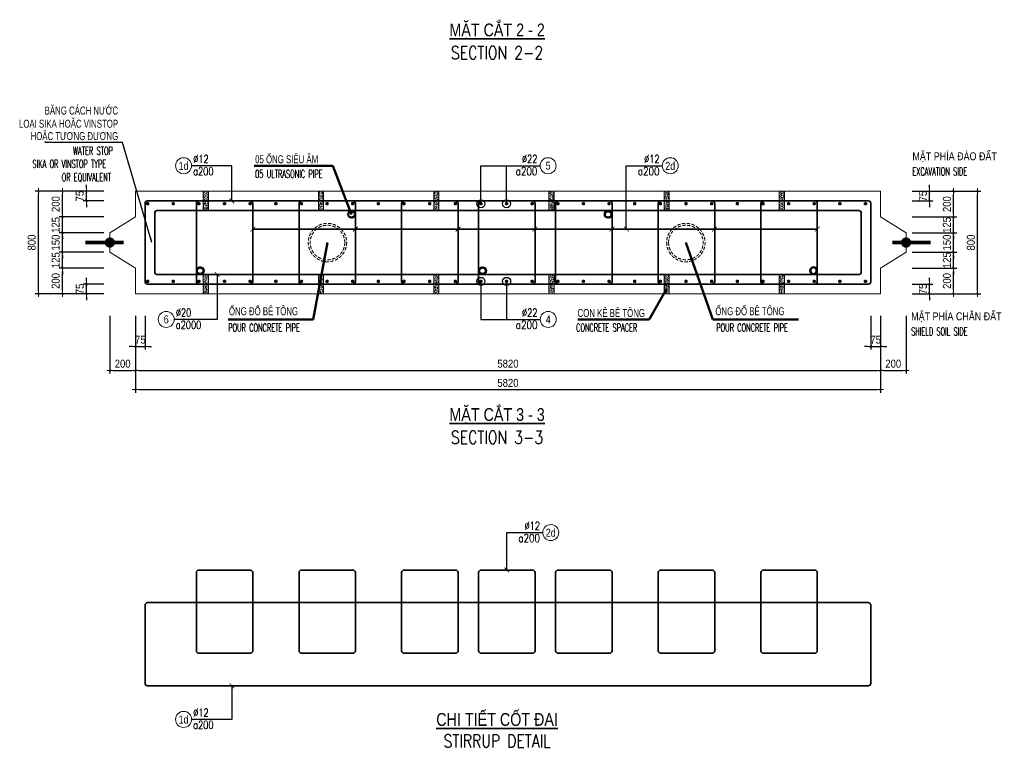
# Model space of a CAD drawing. Header units: millimetres. Extents: x -642477 to 1168880, y -27982 to 330379.
# Drawn here: x 513234 to 536243, y 67599 to 84645 of the extents above; entities that cross this region are included whole.
import ezdxf
from ezdxf.enums import TextEntityAlignment as Align

# ---------------------------------------------------------------- set-up
doc = ezdxf.new("R2010")
doc.units = ezdxf.units.MM
doc.linetypes.add('HIDDEN', pattern=[0.375, 0.25, -0.125])
doc.layers.get('0').update_dxf_attribs({"lineweight": 20})
doc.layers.get('Defpoints').update_dxf_attribs({"color": 151, "lineweight": 9})
for name, color, linetype, lineweight in [('NDC_S_BREAK-LINE', 1, 'Continuous', 15), ('NDC_S_DIAPHGRAM WALL', 3, 'Continuous', 20), ('NDC_S_DIM', 1, 'Continuous', 15), ('NDC_S_ENG TITLE', 3, 'Continuous', 20), ('NDC_S_HATCH MATERIAL', 8, 'Continuous', 13), ('NDC_S_LEADER', 1, 'Continuous', 15), ('NDC_S_LEVEL TEXT', 7, 'Continuous', 20), ('NDC_S_REBAR', 4, 'Continuous', 35), ('NDC_S_VN TEXT', 7, 'Continuous', 20), ('NDC_S_VN TITLE', 6, 'Continuous', 35)]:
    doc.layers.add(name, color=color, linetype=linetype, lineweight=lineweight)
doc.layers.add('NDC_S_REBAR DES.', color=2, linetype='Continuous')
doc.styles.add('ARIAL', font='arial.ttf', dxfattribs={"width": 0.8})
doc.styles.add('NDC_ARIAL', font='arial.ttf', dxfattribs={"width": 0.85})
doc.styles.add('NDC_DIM', font='', dxfattribs={"width": 0.75})
doc.styles.add('NDC_EN TXT', font='romans.shx', dxfattribs={"width": 0.8})
doc.styles.get('NDC_DIM').set_extended_font_data('Dotum')
doc.dimstyles.new('A1-NDC-1-25 (x3)', dxfattribs={"dimscale": 75, "dimtxt": 2.5, "dimasz": 1, "dimexe": 1, "dimexo": 0, "dimgap": 0.8, "dimtad": 1, "dimdec": 0, "dimlfac": 0.333333, "dimdsep": 46, "dimtxsty": 'NDC_ARIAL', "dimblk": 'DIMMARK', "dimcen": 49999.938995, "dimdle": 1.5, "dimclrd": 1, "dimclre": 1, "dimclrt": 3, "dimadec": 0, "dimazin": 0, "dimtfac": 1, "dimtdec": 0, "dimtix": 1, "dimtmove": 2, "dimatfit": 3, "dimfxl": 1, "dimarcsym": 0})
doc.dimstyles.new('NDC_dim_25', dxfattribs={"dimscale": 25, "dimtxt": 2.2, "dimasz": 1.5, "dimexe": 1.5, "dimexo": 2.5, "dimgap": 1, "dimtad": 1, "dimdec": 0, "dimzin": 0, "dimdsep": 46, "dimtxsty": 'NDC_DIM', "dimblk": 'DIMMARK', "dimcen": 0.09, "dimdle": 1.2, "dimclrd": 1, "dimclre": 1, "dimclrt": 3, "dimadec": 0, "dimazin": 0, "dimtfac": 1, "dimtdec": 0, "dimtix": 1, "dimtofl": 0, "dimtmove": 0, "dimatfit": 3, "dimfxl": 6, "dimfxlon": 1, "dimtolj": 1, "dimtzin": 0, "dimarcsym": 0})

# ---------------------------------------------------------------- blocks, each defined once
blk = doc.blocks.new('DIMMARK')
at = {"layer": 'NDC_S_DIM', "color": 1}
blk.add_line((-1.5, 0), (1, 0), dxfattribs=at)
at = {"layer": 'NDC_S_DIM', "color": 2, "const_width": 0.1}
blk.add_lwpolyline([(-0.42, -0.42), (0.42, 0.42)], dxfattribs=at)
blk = doc.blocks.new('*U366')
blk.add_circle((2.5, 0), 2.5)
at = {"layer": 'NDC_S_VN TEXT', "color": 3, "style": 'NDC_EN TXT'}
for tag, width, p in [('DK2', 0.75, (-0.85, 0.85)), ('KC2', 0.8, (-0.85, -2.97))]:
    blk.add_attdef(tag, text='', height=2.5, dxfattribs=dict(at, width=width)).set_placement(p, align=Align.RIGHT)
at = {"layer": 'NDC_S_VN TEXT', "color": 7, "style": 'ARIAL', "width": 0.8}
blk.add_attdef('SH3', text='', height=2.5, dxfattribs=at).set_placement((2.5, 0), align=Align.MIDDLE)
blk = doc.blocks.new('*U367')
blk.add_circle((-2.5, 0), 2.5)
at = {"layer": 'NDC_S_VN TEXT', "color": 3, "style": 'NDC_EN TXT', "width": 0.75}
for tag, p in [('DK1', (0.5, 0.85)), ('KC1', (0.5, -2.97))]:
    blk.add_attdef(tag, p, '', height=2.5, dxfattribs=at)
at = {"layer": 'NDC_S_VN TEXT', "color": 7, "style": 'ARIAL', "width": 0.8}
blk.add_attdef('SH2', text='', height=2.5, dxfattribs=at).set_placement((-2.5, 0), align=Align.MIDDLE)
blk = doc.blocks.new('Ong sieu am')
at = {"layer": 'NDC_S_HATCH MATERIAL'}
h = blk.add_hatch(dxfattribs=at)
h.set_pattern_fill('ANSI31', color=256, scale=20)
h.set_pattern_definition([(45, (0, 0), (-1.76776695, 1.76776695), [])])
h.paths.add_polyline_path([(-7119.3, 51158.9, 1), (-7179.3, 51158.9, 1)])
h.paths.add_polyline_path([(-7171.3, 51158.9, -1), (-7127.3, 51158.9, -1)], flags=16)
at = {"layer": 'NDC_S_REBAR DES.'}
for radius in [30, 22]:
    blk.add_circle((-7149.3, 51158.9), radius, dxfattribs=at)
blk = doc.blocks.new('ong do BT')
at = {"layer": 'NDC_S_HATCH MATERIAL', "linetype": 'HIDDEN', "ltscale": 100}
for radius in [150, 135]:
    blk.add_circle((-6323.7, 51237.8), radius, dxfattribs=at)
blk = doc.blocks.new('con ke BT')
at = {"layer": 'NDC_S_HATCH MATERIAL'}
h = blk.add_hatch(dxfattribs=at)
h.set_pattern_fill('AR-CONC', color=256, scale=2)
h.set_pattern_definition([(50, (0, 0), (14.3452037, -1.2550427), [1.5, -16.5]), (355, (0, 0), (-2.7750267, 15.0438427), [1.2, -13.2]), (100.451444, (1.195, -0.105), (11.570177, 13.7888), [1.274804, -14.0228422]), (46.1842, (0, 4), (21.3448266, -3.3103856), [2.25, -24.75]), (96.635635, (1.779, 3.724), (18.693239, 19.482372), [1.912207, -21.034275]), (351.184164, (0, 4), (18.693239, 19.482372), [1.8, -19.8]), (21, (2, 3), (11.938141, -8.0523778), [1.5, -16.5]), (326, (2, 3), (4.8663066, 14.503001), [1.2, -13.2]), (71.451445, (2.995, 2.329), (16.8044475, 6.450623), [1.274804, -14.0228422]), (37.5, (0, 0), (0.2431971, 6.6578771), [0, -13.04, 0, -13.4, 0, -13.25]), (7.5, (0, 0), (5.2613907, 7.8882342), [0, -7.64, 0, -12.74, 0, -5.05]), (327.5, (-4.46, 0), (10.6764487, -0.45109743), [0, -5, 0, -15.6, 0, -20.7]), (317.5, (-6.46, 0), (11.6637234, 2.0020996), [0, -6.5, 0, -10.36, 0, -14.7])])
h.paths.add_polyline_path([(-7076.9, 51430.9), (-7116.9, 51430.9), (-7116.9, 51280.9), (-7076.9, 51280.9)])
at = {"layer": 'NDC_S_BREAK-LINE'}
blk.add_lwpolyline([(-7116.9, 51430.9), (-7116.9, 51280.9), (-7076.9, 51280.9), (-7076.9, 51430.9)], close=True, dxfattribs=at)
blk = doc.blocks.new('*U815')
at = {"layer": 'NDC_S_LEADER', "xscale": 3, "yscale": 3, "zscale": 3}
blk.add_blockref('con ke BT', (21291, -154068), dxfattribs=at)
blk = doc.blocks.new('*U816')
at = {"layer": 'NDC_S_DIM', "color": 0, "linetype": 'ByBlock', "lineweight": -2, "transparency": 16777216}
for p in [(0, 0), (2700, 0), (5400, 0), (8100, 0), (10800, 0), (13500, 0)]:
    blk.add_blockref('*U815', p, dxfattribs=at)
blk = doc.blocks.new('*U817')
at = {"layer": 'NDC_S_LEADER', "xscale": 3, "yscale": 3, "zscale": 3}
blk.add_blockref('con ke BT', (21291, -154068), dxfattribs=at)
blk = doc.blocks.new('*U818')
at = {"layer": 'NDC_S_DIM', "color": 0, "linetype": 'ByBlock', "lineweight": -2, "transparency": 16777216}
for p in [(0, 0), (2700, 0), (5400, 0), (8100, 0), (10800, 0), (13500, 0)]:
    blk.add_blockref('*U817', p, dxfattribs=at)
blk = doc.blocks.new('kata_block_THEP')
at = {"layer": 'NDC_S_REBAR', "color": 0}
for p, q in [((-0.5, 0), (0.5, 0)), ((-0.35, 0.35), (0.35, -0.35)), ((0.35, 0.35), (-0.35, -0.35)), ((0, 0.5), (0, -0.5))]:
    blk.add_line(p, q, dxfattribs=at)
at = {"layer": 'NDC_S_REBAR', "color": 0, "const_width": 0.0833}
blk.add_lwpolyline([(-0.5, 0, 1), (0.5, 0, 1), (-0.5, 0, 1)], format="xyb", dxfattribs=at)
blk = doc.blocks.new('*U819')
at = {"layer": 'NDC_S_REBAR', "ltscale": 80, "xscale": 72, "yscale": 72, "zscale": 72}
blk.add_blockref('kata_block_THEP', (0, 0), dxfattribs=at)
blk = doc.blocks.new('*U820')
at = {"layer": 'NDC_S_LEVEL TEXT', "color": 0, "linetype": 'ByBlock', "lineweight": -2, "transparency": 16777216}
for p in [(0, 0), (600.9, 0), (1201.8, 0), (1802.7, 0), (2403.6, 0), (3004.5, 0), (3605.4, 0), (4206.3, 0), (4807.2, 0), (5408.1, 0), (6009, 0), (6609.9, 0), (7210.8, 0), (7811.7, 0), (8412.6, 0), (9013.5, 0), (9614.4, 0), (10215.3, 0), (10816.2, 0), (11417.1, 0), (12018, 0), (12618.9, 0), (13219.8, 0), (13820.7, 0), (14421.6, 0), (15022.5, 0), (15623.4, 0), (16224.3, 0), (16825.2, 0)]:
    blk.add_blockref('*U819', p, dxfattribs=at)
blk = doc.blocks.new('*D867')
at = {"layer": 'Defpoints', "color": 0, "ltscale": 100, "transparency": 16777216}
for p in [(534151, 78824), (535122, 78824), (534151, 78224)]:
    blk.add_point(p, dxfattribs=at)
at = {"layer": 'NDC_S_DIM', "color": 1, "lineweight": -2, "ltscale": 100, "transparency": 16777216}
for p, q in [((534151, 78824), (535197, 78824)), ((535122, 78299), (535122, 78749)), ((534151, 78224), (535197, 78224))]:
    blk.add_line(p, q, dxfattribs=at)
at = {"layer": 'NDC_S_DIM', "color": 1, "lineweight": -2, "ltscale": 100, "transparency": 16777216, "xscale": 75, "yscale": 75, "zscale": 75}
for p, rotation in [((535122, 78824), 90), ((535122, 78224), 270)]:
    blk.add_blockref('DIMMARK', p, dxfattribs=dict(at, rotation=rotation))
at = {"layer": 'NDC_S_DIM', "color": 3, "ltscale": 100, "transparency": 16777216, "insert": (534967, 78524), "char_height": 187.5, "attachment_point": 5, "rotation": 90, "style": 'NDC_ARIAL'}
blk.add_mtext('200', dxfattribs=at)
blk = doc.blocks.new('*D868')
at = {"layer": 'Defpoints', "color": 0, "ltscale": 100, "transparency": 16777216}
for p in [(534151, 79199), (535122, 79199), (534151, 78824)]:
    blk.add_point(p, dxfattribs=at)
at = {"layer": 'NDC_S_DIM', "color": 1, "lineweight": -2, "ltscale": 100, "transparency": 16777216}
for p, q in [((534151, 79199), (535197, 79199)), ((535122, 79274), (535122, 79349)), ((535122, 78824), (535122, 79199)), ((534151, 78824), (535197, 78824)), ((535122, 78749), (535122, 78674))]:
    blk.add_line(p, q, dxfattribs=at)
at = {"layer": 'NDC_S_DIM', "color": 1, "lineweight": -2, "ltscale": 100, "transparency": 16777216, "xscale": 75, "yscale": 75, "zscale": 75}
for p, rotation in [((535122, 79199), 270), ((535122, 78824), 90)]:
    blk.add_blockref('DIMMARK', p, dxfattribs=dict(at, rotation=rotation))
at = {"layer": 'NDC_S_DIM', "color": 3, "ltscale": 100, "transparency": 16777216, "insert": (534967, 79011), "char_height": 187.5, "attachment_point": 5, "rotation": 90, "style": 'NDC_ARIAL'}
blk.add_mtext('125', dxfattribs=at)
blk = doc.blocks.new('*D869')
at = {"layer": 'Defpoints', "color": 0, "ltscale": 100, "transparency": 16777216}
for p in [(534151, 79649), (535122, 79649), (534151, 79199)]:
    blk.add_point(p, dxfattribs=at)
at = {"layer": 'NDC_S_DIM', "color": 1, "lineweight": -2, "ltscale": 100, "transparency": 16777216}
for p, q in [((534151, 79649), (535197, 79649)), ((535122, 79724), (535122, 79799)), ((535122, 79199), (535122, 79649)), ((534151, 79199), (535197, 79199)), ((535122, 79124), (535122, 79049))]:
    blk.add_line(p, q, dxfattribs=at)
at = {"layer": 'NDC_S_DIM', "color": 1, "lineweight": -2, "ltscale": 100, "transparency": 16777216, "xscale": 75, "yscale": 75, "zscale": 75}
for p, rotation in [((535122, 79649), 270), ((535122, 79199), 90)]:
    blk.add_blockref('DIMMARK', p, dxfattribs=dict(at, rotation=rotation))
at = {"layer": 'NDC_S_DIM', "color": 3, "ltscale": 100, "transparency": 16777216, "insert": (534967, 79424), "char_height": 187.5, "attachment_point": 5, "rotation": 90, "style": 'NDC_ARIAL'}
blk.add_mtext('150', dxfattribs=at)
blk = doc.blocks.new('*D870')
at = {"layer": 'Defpoints', "color": 0, "ltscale": 100, "transparency": 16777216}
for p in [(534151, 80024), (535122, 80024), (534151, 79649)]:
    blk.add_point(p, dxfattribs=at)
at = {"layer": 'NDC_S_DIM', "color": 1, "lineweight": -2, "ltscale": 100, "transparency": 16777216}
for p, q in [((535122, 80099), (535122, 80174)), ((534151, 80024), (535197, 80024)), ((535122, 79649), (535122, 80024)), ((534151, 79649), (535197, 79649)), ((535122, 79574), (535122, 79499))]:
    blk.add_line(p, q, dxfattribs=at)
at = {"layer": 'NDC_S_DIM', "color": 1, "lineweight": -2, "ltscale": 100, "transparency": 16777216, "xscale": 75, "yscale": 75, "zscale": 75}
for p, rotation in [((535122, 80024), 270), ((535122, 79649), 90)]:
    blk.add_blockref('DIMMARK', p, dxfattribs=dict(at, rotation=rotation))
at = {"layer": 'NDC_S_DIM', "color": 3, "ltscale": 100, "transparency": 16777216, "insert": (534967, 79836), "char_height": 187.5, "attachment_point": 5, "rotation": 90, "style": 'NDC_ARIAL'}
blk.add_mtext('125', dxfattribs=at)
blk = doc.blocks.new('*D871')
at = {"layer": 'Defpoints', "color": 0, "ltscale": 100, "transparency": 16777216}
for p in [(534151, 80624), (535122, 80624), (534151, 80024)]:
    blk.add_point(p, dxfattribs=at)
at = {"layer": 'NDC_S_DIM', "color": 1, "lineweight": -2, "ltscale": 100, "transparency": 16777216}
for p, q in [((534151, 80624), (535197, 80624)), ((535122, 80099), (535122, 80549)), ((534151, 80024), (535197, 80024))]:
    blk.add_line(p, q, dxfattribs=at)
at = {"layer": 'NDC_S_DIM', "color": 1, "lineweight": -2, "ltscale": 100, "transparency": 16777216, "xscale": 75, "yscale": 75, "zscale": 75}
for p, rotation in [((535122, 80624), 90), ((535122, 80024), 270)]:
    blk.add_blockref('DIMMARK', p, dxfattribs=dict(at, rotation=rotation))
at = {"layer": 'NDC_S_DIM', "color": 3, "ltscale": 100, "transparency": 16777216, "insert": (534967, 80324), "char_height": 187.5, "attachment_point": 5, "rotation": 90, "style": 'NDC_ARIAL'}
blk.add_mtext('200', dxfattribs=at)
blk = doc.blocks.new('*D872')
at = {"layer": 'Defpoints', "color": 0, "ltscale": 100, "transparency": 16777216}
for p in [(534151, 80624), (535685, 80624), (534151, 78224)]:
    blk.add_point(p, dxfattribs=at)
at = {"layer": 'NDC_S_DIM', "color": 1, "lineweight": -2, "ltscale": 100, "transparency": 16777216}
for p, q in [((534151, 80624), (535760, 80624)), ((535685, 78299), (535685, 80549)), ((534151, 78224), (535760, 78224))]:
    blk.add_line(p, q, dxfattribs=at)
at = {"layer": 'NDC_S_DIM', "color": 1, "lineweight": -2, "ltscale": 100, "transparency": 16777216, "xscale": 75, "yscale": 75, "zscale": 75}
for p, rotation in [((535685, 80624), 90), ((535685, 78224), 270)]:
    blk.add_blockref('DIMMARK', p, dxfattribs=dict(at, rotation=rotation))
at = {"layer": 'NDC_S_DIM', "color": 3, "ltscale": 100, "transparency": 16777216, "insert": (535529, 79424), "char_height": 187.5, "attachment_point": 5, "rotation": 90, "style": 'NDC_ARIAL'}
blk.add_mtext('800', dxfattribs=at)
blk = doc.blocks.new('*D873')
at = {"layer": 'Defpoints', "color": 0, "ltscale": 100, "transparency": 16777216}
for p in [(534151, 78449), (534560, 78449), (534151, 78224)]:
    blk.add_point(p, dxfattribs=at)
at = {"layer": 'NDC_S_DIM', "color": 1, "lineweight": -2, "ltscale": 100, "transparency": 16777216}
for p, q in [((534560, 78524), (534560, 78599)), ((534151, 78449), (534635, 78449)), ((534560, 78224), (534560, 78449)), ((534151, 78224), (534635, 78224)), ((534560, 78149), (534560, 78074))]:
    blk.add_line(p, q, dxfattribs=at)
at = {"layer": 'NDC_S_DIM', "color": 1, "lineweight": -2, "ltscale": 100, "transparency": 16777216, "xscale": 75, "yscale": 75, "zscale": 75}
for p, rotation in [((534560, 78449), 270), ((534560, 78224), 90)]:
    blk.add_blockref('DIMMARK', p, dxfattribs=dict(at, rotation=rotation))
at = {"layer": 'NDC_S_DIM', "color": 3, "ltscale": 100, "transparency": 16777216, "insert": (534405, 78336), "char_height": 187.5, "attachment_point": 5, "rotation": 90, "style": 'NDC_ARIAL'}
blk.add_mtext('75', dxfattribs=at)
blk = doc.blocks.new('*D874')
at = {"layer": 'Defpoints', "color": 0, "ltscale": 100, "transparency": 16777216}
for p in [(534151, 80624), (534560, 80624), (534151, 80399)]:
    blk.add_point(p, dxfattribs=at)
at = {"layer": 'NDC_S_DIM', "color": 1, "lineweight": -2, "ltscale": 100, "transparency": 16777216}
for p, q in [((534560, 80699), (534560, 80774)), ((534151, 80624), (534635, 80624)), ((534560, 80399), (534560, 80624)), ((534151, 80399), (534635, 80399)), ((534560, 80324), (534560, 80249))]:
    blk.add_line(p, q, dxfattribs=at)
at = {"layer": 'NDC_S_DIM', "color": 1, "lineweight": -2, "ltscale": 100, "transparency": 16777216, "xscale": 75, "yscale": 75, "zscale": 75}
for p, rotation in [((534560, 80624), 270), ((534560, 80399), 90)]:
    blk.add_blockref('DIMMARK', p, dxfattribs=dict(at, rotation=rotation))
at = {"layer": 'NDC_S_DIM', "color": 3, "ltscale": 100, "transparency": 16777216, "insert": (534405, 80511), "char_height": 187.5, "attachment_point": 5, "rotation": 90, "style": 'NDC_ARIAL'}
blk.add_mtext('75', dxfattribs=at)
blk = doc.blocks.new('*D875')
at = {"layer": 'Defpoints', "color": 0, "ltscale": 100, "transparency": 16777216}
for p in [(515949, 77704), (516174, 77704), (516174, 76992)]:
    blk.add_point(p, dxfattribs=at)
at = {"layer": 'NDC_S_DIM', "color": 1, "lineweight": -2, "ltscale": 100, "transparency": 16777216}
for p, q in [((515949, 77704), (515949, 76917)), ((516174, 77704), (516174, 76917)), ((515874, 76992), (515799, 76992)), ((515949, 76992), (516174, 76992)), ((516249, 76992), (516324, 76992))]:
    blk.add_line(p, q, dxfattribs=at)
at = {"layer": 'NDC_S_DIM', "color": 1, "lineweight": -2, "ltscale": 100, "transparency": 16777216, "xscale": 75, "yscale": 75, "zscale": 75}
blk.add_blockref('DIMMARK', (515949, 76992), dxfattribs=at)
at = {"layer": 'NDC_S_DIM', "color": 1, "lineweight": -2, "ltscale": 100, "transparency": 16777216, "xscale": 75, "yscale": 75, "zscale": 75, "rotation": 180}
blk.add_blockref('DIMMARK', (516174, 76992), dxfattribs=at)
at = {"layer": 'NDC_S_DIM', "color": 3, "ltscale": 100, "transparency": 16777216, "insert": (516062, 77147), "char_height": 187.5, "attachment_point": 5, "style": 'NDC_ARIAL'}
blk.add_mtext('75', dxfattribs=at)
blk = doc.blocks.new('*D876')
at = {"layer": 'Defpoints', "color": 0, "ltscale": 100, "transparency": 16777216}
for p in [(533184, 77704), (533409, 77704), (533409, 76992)]:
    blk.add_point(p, dxfattribs=at)
at = {"layer": 'NDC_S_DIM', "color": 1, "lineweight": -2, "ltscale": 100, "transparency": 16777216}
for p, q in [((533184, 77704), (533184, 76917)), ((533409, 77704), (533409, 76917)), ((533109, 76992), (533034, 76992)), ((533184, 76992), (533409, 76992)), ((533484, 76992), (533559, 76992))]:
    blk.add_line(p, q, dxfattribs=at)
at = {"layer": 'NDC_S_DIM', "color": 1, "lineweight": -2, "ltscale": 100, "transparency": 16777216, "xscale": 75, "yscale": 75, "zscale": 75}
blk.add_blockref('DIMMARK', (533184, 76992), dxfattribs=at)
at = {"layer": 'NDC_S_DIM', "color": 1, "lineweight": -2, "ltscale": 100, "transparency": 16777216, "xscale": 75, "yscale": 75, "zscale": 75, "rotation": 180}
blk.add_blockref('DIMMARK', (533409, 76992), dxfattribs=at)
at = {"layer": 'NDC_S_DIM', "color": 3, "ltscale": 100, "transparency": 16777216, "insert": (533297, 77147), "char_height": 187.5, "attachment_point": 5, "style": 'NDC_ARIAL'}
blk.add_mtext('75', dxfattribs=at)
blk = doc.blocks.new('*D877')
at = {"layer": 'Defpoints', "color": 0, "ltscale": 100, "transparency": 16777216}
for p in [(515349, 77704), (515949, 77704), (515949, 76429)]:
    blk.add_point(p, dxfattribs=at)
at = {"layer": 'NDC_S_DIM', "color": 1, "lineweight": -2, "ltscale": 100, "transparency": 16777216}
for p, q in [((515349, 77704), (515349, 76354)), ((515949, 77704), (515949, 76354)), ((515424, 76429), (515874, 76429))]:
    blk.add_line(p, q, dxfattribs=at)
at = {"layer": 'NDC_S_DIM', "color": 1, "lineweight": -2, "ltscale": 100, "transparency": 16777216, "xscale": 75, "yscale": 75, "zscale": 75, "rotation": 180}
blk.add_blockref('DIMMARK', (515349, 76429), dxfattribs=at)
at = {"layer": 'NDC_S_DIM', "color": 1, "lineweight": -2, "ltscale": 100, "transparency": 16777216, "xscale": 75, "yscale": 75, "zscale": 75}
blk.add_blockref('DIMMARK', (515949, 76429), dxfattribs=at)
at = {"layer": 'NDC_S_DIM', "color": 3, "ltscale": 100, "transparency": 16777216, "insert": (515649, 76585), "char_height": 187.5, "attachment_point": 5, "style": 'NDC_ARIAL'}
blk.add_mtext('200', dxfattribs=at)
blk = doc.blocks.new('*D878')
at = {"layer": 'Defpoints', "color": 0, "ltscale": 100, "transparency": 16777216}
for p in [(515949, 77704), (533409, 77704), (533409, 76429)]:
    blk.add_point(p, dxfattribs=at)
at = {"layer": 'NDC_S_DIM', "color": 1, "lineweight": -2, "ltscale": 100, "transparency": 16777216}
for p, q in [((515949, 77704), (515949, 76354)), ((533409, 77704), (533409, 76354)), ((516024, 76429), (533334, 76429))]:
    blk.add_line(p, q, dxfattribs=at)
at = {"layer": 'NDC_S_DIM', "color": 1, "lineweight": -2, "ltscale": 100, "transparency": 16777216, "xscale": 75, "yscale": 75, "zscale": 75, "rotation": 180}
blk.add_blockref('DIMMARK', (515949, 76429), dxfattribs=at)
at = {"layer": 'NDC_S_DIM', "color": 1, "lineweight": -2, "ltscale": 100, "transparency": 16777216, "xscale": 75, "yscale": 75, "zscale": 75}
blk.add_blockref('DIMMARK', (533409, 76429), dxfattribs=at)
at = {"layer": 'NDC_S_DIM', "color": 3, "ltscale": 100, "transparency": 16777216, "insert": (524679, 76585), "char_height": 187.5, "attachment_point": 5, "style": 'NDC_ARIAL'}
blk.add_mtext('5820', dxfattribs=at)
blk = doc.blocks.new('*D879')
at = {"layer": 'Defpoints', "color": 0, "ltscale": 100, "transparency": 16777216}
for p in [(533409, 77704), (534009, 77704), (534009, 76429)]:
    blk.add_point(p, dxfattribs=at)
at = {"layer": 'NDC_S_DIM', "color": 1, "lineweight": -2, "ltscale": 100, "transparency": 16777216}
for p, q in [((533409, 77704), (533409, 76354)), ((534009, 77704), (534009, 76354)), ((533484, 76429), (533934, 76429))]:
    blk.add_line(p, q, dxfattribs=at)
at = {"layer": 'NDC_S_DIM', "color": 1, "lineweight": -2, "ltscale": 100, "transparency": 16777216, "xscale": 75, "yscale": 75, "zscale": 75, "rotation": 180}
blk.add_blockref('DIMMARK', (533409, 76429), dxfattribs=at)
at = {"layer": 'NDC_S_DIM', "color": 1, "lineweight": -2, "ltscale": 100, "transparency": 16777216, "xscale": 75, "yscale": 75, "zscale": 75}
blk.add_blockref('DIMMARK', (534009, 76429), dxfattribs=at)
at = {"layer": 'NDC_S_DIM', "color": 3, "ltscale": 100, "transparency": 16777216, "insert": (533709, 76585), "char_height": 187.5, "attachment_point": 5, "style": 'NDC_ARIAL'}
blk.add_mtext('200', dxfattribs=at)
blk = doc.blocks.new('*D880')
at = {"layer": 'Defpoints', "color": 0, "ltscale": 100, "transparency": 16777216}
for p in [(515949, 77704), (533409, 77704), (533409, 75979)]:
    blk.add_point(p, dxfattribs=at)
at = {"layer": 'NDC_S_DIM', "color": 1, "lineweight": -2, "ltscale": 100, "transparency": 16777216}
for p, q in [((515949, 77704), (515949, 75904)), ((533409, 77704), (533409, 75904)), ((516024, 75979), (533334, 75979))]:
    blk.add_line(p, q, dxfattribs=at)
at = {"layer": 'NDC_S_DIM', "color": 1, "lineweight": -2, "ltscale": 100, "transparency": 16777216, "xscale": 75, "yscale": 75, "zscale": 75, "rotation": 180}
blk.add_blockref('DIMMARK', (515949, 75979), dxfattribs=at)
at = {"layer": 'NDC_S_DIM', "color": 1, "lineweight": -2, "ltscale": 100, "transparency": 16777216, "xscale": 75, "yscale": 75, "zscale": 75}
blk.add_blockref('DIMMARK', (533409, 75979), dxfattribs=at)
at = {"layer": 'NDC_S_DIM', "color": 3, "ltscale": 100, "transparency": 16777216, "insert": (524679, 76135), "char_height": 187.5, "attachment_point": 5, "style": 'NDC_ARIAL'}
blk.add_mtext('5820', dxfattribs=at)
blk = doc.blocks.new('*D881')
at = {"layer": 'Defpoints', "color": 0, "ltscale": 100, "transparency": 16777216}
for p in [(514236, 78824), (515207, 78824), (515207, 78224)]:
    blk.add_point(p, dxfattribs=at)
at = {"layer": 'NDC_S_DIM', "color": 1, "lineweight": -2, "ltscale": 100, "transparency": 16777216}
for p, q in [((515207, 78824), (514161, 78824)), ((514236, 78299), (514236, 78749)), ((515207, 78224), (514161, 78224))]:
    blk.add_line(p, q, dxfattribs=at)
at = {"layer": 'NDC_S_DIM', "color": 1, "lineweight": -2, "ltscale": 100, "transparency": 16777216, "xscale": 75, "yscale": 75, "zscale": 75}
for p, rotation in [((514236, 78824), 90), ((514236, 78224), 270)]:
    blk.add_blockref('DIMMARK', p, dxfattribs=dict(at, rotation=rotation))
at = {"layer": 'NDC_S_DIM', "color": 3, "ltscale": 100, "transparency": 16777216, "insert": (514080, 78524), "char_height": 187.5, "attachment_point": 5, "rotation": 90, "style": 'NDC_ARIAL'}
blk.add_mtext('200', dxfattribs=at)
blk = doc.blocks.new('*D882')
at = {"layer": 'Defpoints', "color": 0, "ltscale": 100, "transparency": 16777216}
for p in [(514236, 79199), (515207, 79199), (515207, 78824)]:
    blk.add_point(p, dxfattribs=at)
at = {"layer": 'NDC_S_DIM', "color": 1, "lineweight": -2, "ltscale": 100, "transparency": 16777216}
for p, q in [((515207, 79199), (514161, 79199)), ((514236, 79274), (514236, 79349)), ((514236, 78824), (514236, 79199)), ((515207, 78824), (514161, 78824)), ((514236, 78749), (514236, 78674))]:
    blk.add_line(p, q, dxfattribs=at)
at = {"layer": 'NDC_S_DIM', "color": 1, "lineweight": -2, "ltscale": 100, "transparency": 16777216, "xscale": 75, "yscale": 75, "zscale": 75}
for p, rotation in [((514236, 79199), 270), ((514236, 78824), 90)]:
    blk.add_blockref('DIMMARK', p, dxfattribs=dict(at, rotation=rotation))
at = {"layer": 'NDC_S_DIM', "color": 3, "ltscale": 100, "transparency": 16777216, "insert": (514080, 79011), "char_height": 187.5, "attachment_point": 5, "rotation": 90, "style": 'NDC_ARIAL'}
blk.add_mtext('125', dxfattribs=at)
blk = doc.blocks.new('*D883')
at = {"layer": 'Defpoints', "color": 0, "ltscale": 100, "transparency": 16777216}
for p in [(514236, 79649), (515207, 79649), (515207, 79199)]:
    blk.add_point(p, dxfattribs=at)
at = {"layer": 'NDC_S_DIM', "color": 1, "lineweight": -2, "ltscale": 100, "transparency": 16777216}
for p, q in [((515207, 79649), (514161, 79649)), ((514236, 79724), (514236, 79799)), ((514236, 79199), (514236, 79649)), ((515207, 79199), (514161, 79199)), ((514236, 79124), (514236, 79049))]:
    blk.add_line(p, q, dxfattribs=at)
at = {"layer": 'NDC_S_DIM', "color": 1, "lineweight": -2, "ltscale": 100, "transparency": 16777216, "xscale": 75, "yscale": 75, "zscale": 75}
for p, rotation in [((514236, 79649), 270), ((514236, 79199), 90)]:
    blk.add_blockref('DIMMARK', p, dxfattribs=dict(at, rotation=rotation))
at = {"layer": 'NDC_S_DIM', "color": 3, "ltscale": 100, "transparency": 16777216, "insert": (514080, 79424), "char_height": 187.5, "attachment_point": 5, "rotation": 90, "style": 'NDC_ARIAL'}
blk.add_mtext('150', dxfattribs=at)
blk = doc.blocks.new('*D884')
at = {"layer": 'Defpoints', "color": 0, "ltscale": 100, "transparency": 16777216}
for p in [(514236, 80024), (515207, 80024), (515207, 79649)]:
    blk.add_point(p, dxfattribs=at)
at = {"layer": 'NDC_S_DIM', "color": 1, "lineweight": -2, "ltscale": 100, "transparency": 16777216}
for p, q in [((514236, 80099), (514236, 80174)), ((515207, 80024), (514161, 80024)), ((514236, 79649), (514236, 80024)), ((515207, 79649), (514161, 79649)), ((514236, 79574), (514236, 79499))]:
    blk.add_line(p, q, dxfattribs=at)
at = {"layer": 'NDC_S_DIM', "color": 1, "lineweight": -2, "ltscale": 100, "transparency": 16777216, "xscale": 75, "yscale": 75, "zscale": 75}
for p, rotation in [((514236, 80024), 270), ((514236, 79649), 90)]:
    blk.add_blockref('DIMMARK', p, dxfattribs=dict(at, rotation=rotation))
at = {"layer": 'NDC_S_DIM', "color": 3, "ltscale": 100, "transparency": 16777216, "insert": (514080, 79836), "char_height": 187.5, "attachment_point": 5, "rotation": 90, "style": 'NDC_ARIAL'}
blk.add_mtext('125', dxfattribs=at)
blk = doc.blocks.new('*D885')
at = {"layer": 'Defpoints', "color": 0, "ltscale": 100, "transparency": 16777216}
for p in [(514236, 80624), (515207, 80624), (515207, 80024)]:
    blk.add_point(p, dxfattribs=at)
at = {"layer": 'NDC_S_DIM', "color": 1, "lineweight": -2, "ltscale": 100, "transparency": 16777216}
for p, q in [((515207, 80624), (514161, 80624)), ((514236, 80099), (514236, 80549)), ((515207, 80024), (514161, 80024))]:
    blk.add_line(p, q, dxfattribs=at)
at = {"layer": 'NDC_S_DIM', "color": 1, "lineweight": -2, "ltscale": 100, "transparency": 16777216, "xscale": 75, "yscale": 75, "zscale": 75}
for p, rotation in [((514236, 80624), 90), ((514236, 80024), 270)]:
    blk.add_blockref('DIMMARK', p, dxfattribs=dict(at, rotation=rotation))
at = {"layer": 'NDC_S_DIM', "color": 3, "ltscale": 100, "transparency": 16777216, "insert": (514080, 80324), "char_height": 187.5, "attachment_point": 5, "rotation": 90, "style": 'NDC_ARIAL'}
blk.add_mtext('200', dxfattribs=at)
blk = doc.blocks.new('*D886')
at = {"layer": 'Defpoints', "color": 0, "ltscale": 100, "transparency": 16777216}
for p in [(513673, 80624), (515207, 80624), (515207, 78224)]:
    blk.add_point(p, dxfattribs=at)
at = {"layer": 'NDC_S_DIM', "color": 1, "lineweight": -2, "ltscale": 100, "transparency": 16777216}
for p, q in [((515207, 80624), (513598, 80624)), ((513673, 78299), (513673, 80549)), ((515207, 78224), (513598, 78224))]:
    blk.add_line(p, q, dxfattribs=at)
at = {"layer": 'NDC_S_DIM', "color": 1, "lineweight": -2, "ltscale": 100, "transparency": 16777216, "xscale": 75, "yscale": 75, "zscale": 75}
for p, rotation in [((513673, 80624), 90), ((513673, 78224), 270)]:
    blk.add_blockref('DIMMARK', p, dxfattribs=dict(at, rotation=rotation))
at = {"layer": 'NDC_S_DIM', "color": 3, "ltscale": 100, "transparency": 16777216, "insert": (513517, 79424), "char_height": 187.5, "attachment_point": 5, "rotation": 90, "style": 'NDC_ARIAL'}
blk.add_mtext('800', dxfattribs=at)
blk = doc.blocks.new('*D887')
at = {"layer": 'Defpoints', "color": 0, "ltscale": 100, "transparency": 16777216}
for p in [(514798, 78449), (515207, 78449), (515207, 78224)]:
    blk.add_point(p, dxfattribs=at)
at = {"layer": 'NDC_S_DIM', "color": 1, "lineweight": -2, "ltscale": 100, "transparency": 16777216}
for p, q in [((514798, 78524), (514798, 78599)), ((515207, 78449), (514723, 78449)), ((514798, 78224), (514798, 78449)), ((515207, 78224), (514723, 78224)), ((514798, 78149), (514798, 78074))]:
    blk.add_line(p, q, dxfattribs=at)
at = {"layer": 'NDC_S_DIM', "color": 1, "lineweight": -2, "ltscale": 100, "transparency": 16777216, "xscale": 75, "yscale": 75, "zscale": 75}
for p, rotation in [((514798, 78449), 270), ((514798, 78224), 90)]:
    blk.add_blockref('DIMMARK', p, dxfattribs=dict(at, rotation=rotation))
at = {"layer": 'NDC_S_DIM', "color": 3, "ltscale": 100, "transparency": 16777216, "insert": (514643, 78336), "char_height": 187.5, "attachment_point": 5, "rotation": 90, "style": 'NDC_ARIAL'}
blk.add_mtext('75', dxfattribs=at)
blk = doc.blocks.new('*D888')
at = {"layer": 'Defpoints', "color": 0, "ltscale": 100, "transparency": 16777216}
for p in [(514798, 80624), (515207, 80624), (515207, 80399)]:
    blk.add_point(p, dxfattribs=at)
at = {"layer": 'NDC_S_DIM', "color": 1, "lineweight": -2, "ltscale": 100, "transparency": 16777216}
for p, q in [((514798, 80699), (514798, 80774)), ((515207, 80624), (514723, 80624)), ((514798, 80399), (514798, 80624)), ((515207, 80399), (514723, 80399)), ((514798, 80324), (514798, 80249))]:
    blk.add_line(p, q, dxfattribs=at)
at = {"layer": 'NDC_S_DIM', "color": 1, "lineweight": -2, "ltscale": 100, "transparency": 16777216, "xscale": 75, "yscale": 75, "zscale": 75}
for p, rotation in [((514798, 80624), 270), ((514798, 80399), 90)]:
    blk.add_blockref('DIMMARK', p, dxfattribs=dict(at, rotation=rotation))
at = {"layer": 'NDC_S_DIM', "color": 3, "ltscale": 100, "transparency": 16777216, "insert": (514643, 80511), "char_height": 187.5, "attachment_point": 5, "rotation": 90, "style": 'NDC_ARIAL'}
blk.add_mtext('75', dxfattribs=at)
blk = doc.blocks.new('*U821')
at = {"layer": 'NDC_S_REBAR', "ltscale": 80, "xscale": 72, "yscale": 72, "zscale": 72}
blk.add_blockref('kata_block_THEP', (0, 0), dxfattribs=at)
blk = doc.blocks.new('*U822')
at = {"layer": 'NDC_S_LEVEL TEXT', "color": 0, "linetype": 'ByBlock', "lineweight": -2, "transparency": 16777216}
for p in [(0, 0), (600.9, 0), (1201.8, 0), (1802.7, 0), (2403.6, 0), (3004.5, 0), (3605.4, 0), (4206.3, 0), (4807.2, 0), (5408.1, 0), (6009, 0), (6609.9, 0), (7210.8, 0), (7811.7, 0), (8412.6, 0), (9013.5, 0), (9614.4, 0), (10215.3, 0), (10816.2, 0), (11417.1, 0), (12018, 0), (12618.9, 0), (13219.8, 0), (13820.7, 0), (14421.6, 0), (15022.5, 0), (15623.4, 0), (16224.3, 0), (16825.2, 0)]:
    blk.add_blockref('*U821', p, dxfattribs=at)

msp = doc.modelspace()

# ---------------------------------------------------------------- linework, layer by layer
at = {"layer": 'NDC_S_DIAPHGRAM WALL', "ltscale": 0.01}
for p, q in [((533409, 80623.9), (533409, 80023.9)), ((533409, 80023.9), (534009, 79648.9)), ((534009, 79648.9), (534009, 79198.9)), ((534009, 79198.9), (533409, 78823.9)), ((533409, 78823.9), (533409, 78223.9)), ((533409, 78223.9), (515949, 78223.9))]:
    msp.add_line(p, q, dxfattribs=at)
for points in [[(515949, 80623.9), (515949, 80023.9), (515349, 79648.9), (515349, 79198.9), (515949, 78823.9), (515949, 78223.9)], [(515949, 80623.9), (533409, 80623.9)]]:
    msp.add_lwpolyline(points, dxfattribs=at)
at = {"layer": 'NDC_S_DIAPHGRAM WALL', "ltscale": 50, "const_width": 90}
for points in [[(515671.1, 79423.9), (514771.1, 79423.9)], [(533687, 79423.9), (534587, 79423.9)]]:
    msp.add_lwpolyline(points, dxfattribs=at)
at = {"layer": 'NDC_S_DIAPHGRAM WALL', "ltscale": 50, "const_width": 120}
for points in [[(515409, 79423.9, -1), (515289, 79423.9, -1)], [(533949, 79423.9, 1), (534069, 79423.9, 1)]]:
    msp.add_lwpolyline(points, format="xyb", close=True, dxfattribs=at)
at = {"layer": 'NDC_S_REBAR'}
for points in [[(516234, 80398.9, 0.4142136), (516174, 80338.9), (516174, 78508.9, 0.4142136), (516234, 78448.9), (516234, 78448.9), (533124, 78448.9, 0.4142136), (533184, 78508.9), (533184, 80338.9, 0.4142136), (533124, 80398.9)], [(517435.9, 80398.9), (518637.2, 80398.9, -0.4142136), (518697.2, 80338.9), (518697.2, 78508.9, -0.4142136), (518637.2, 78448.9), (517435.9, 78448.9, -0.4142136), (517375.9, 78508.9), (517375.9, 80338.9, -0.4142136)], [(519841.9, 80398.9), (521043.2, 80398.9, -0.4142136), (521103.2, 80338.9), (521103.2, 78508.9, -0.4142136), (521043.2, 78448.9), (519841.9, 78448.9, -0.4142136), (519781.9, 78508.9), (519781.9, 80338.9, -0.4142136)], [(522247.9, 80398.9), (523449.2, 80398.9, -0.4142136), (523509.2, 80338.9), (523509.2, 78508.9, -0.4142136), (523449.2, 78448.9), (522247.9, 78448.9, -0.4142136), (522187.9, 78508.9), (522187.9, 80338.9, -0.4142136)], [(524052.4, 80398.9), (525253.7, 80398.9, -0.4142136), (525313.7, 80338.9), (525313.7, 78508.9, -0.4142136), (525253.7, 78448.9), (524052.4, 78448.9, -0.4142136), (523992.4, 78508.9), (523992.4, 80338.9, -0.4142136)], [(525856.9, 80398.9), (527058.2, 80398.9, -0.4142136), (527118.2, 80338.9), (527118.2, 78508.9, -0.4142136), (527058.2, 78448.9), (525856.9, 78448.9, -0.4142136), (525796.9, 78508.9), (525796.9, 80338.9, -0.4142136)], [(528262.9, 80398.9), (529464.2, 80398.9, -0.4142136), (529524.2, 80338.9), (529524.2, 78508.9, -0.4142136), (529464.2, 78448.9), (528262.9, 78448.9, -0.4142136), (528202.9, 78508.9), (528202.9, 80338.9, -0.4142136)], [(530668.9, 80398.9), (531870.2, 80398.9, -0.4142136), (531930.2, 80338.9), (531930.2, 78508.9, -0.4142136), (531870.2, 78448.9), (530668.9, 78448.9, -0.4142136), (530608.9, 78508.9), (530608.9, 80338.9, -0.4142136)], [(516459, 80173.9), (532899, 80173.9, -0.4142136), (532959, 80113.9), (532959, 78733.9, -0.4142136), (532899, 78673.9), (516459, 78673.9, -0.4142136), (516399, 78733.9), (516399, 80113.9, -0.4142136)], [(517435.9, 71752.9), (518637.2, 71752.9, -0.4142136), (518697.2, 71692.9), (518697.2, 69862.9, -0.4142136), (518637.2, 69802.9), (517435.9, 69802.9, -0.4142136), (517375.9, 69862.9), (517375.9, 71692.9, -0.4142136)], [(519841.9, 71752.9), (521043.2, 71752.9, -0.4142136), (521103.2, 71692.9), (521103.2, 69862.9, -0.4142136), (521043.2, 69802.9), (519841.9, 69802.9, -0.4142136), (519781.9, 69862.9), (519781.9, 71692.9, -0.4142136)], [(522247.9, 71752.9), (523449.2, 71752.9, -0.4142136), (523509.2, 71692.9), (523509.2, 69862.9, -0.4142136), (523449.2, 69802.9), (522247.9, 69802.9, -0.4142136), (522187.9, 69862.9), (522187.9, 71692.9, -0.4142136)], [(524052.4, 71752.9), (525253.7, 71752.9, -0.4142136), (525313.7, 71692.9), (525313.7, 69862.9, -0.4142136), (525253.7, 69802.9), (524052.4, 69802.9, -0.4142136), (523992.4, 69862.9), (523992.4, 71692.9, -0.4142136)], [(525856.9, 71752.9), (527058.2, 71752.9, -0.4142136), (527118.2, 71692.9), (527118.2, 69862.9, -0.4142136), (527058.2, 69802.9), (525856.9, 69802.9, -0.4142136), (525796.9, 69862.9), (525796.9, 71692.9, -0.4142136)], [(528262.9, 71752.9), (529464.2, 71752.9, -0.4142136), (529524.2, 71692.9), (529524.2, 69862.9, -0.4142136), (529464.2, 69802.9), (528262.9, 69802.9, -0.4142136), (528202.9, 69862.9), (528202.9, 71692.9, -0.4142136)], [(530668.9, 71752.9), (531870.2, 71752.9, -0.4142136), (531930.2, 71692.9), (531930.2, 69862.9, -0.4142136), (531870.2, 69802.9), (530668.9, 69802.9, -0.4142136), (530608.9, 69862.9), (530608.9, 71692.9, -0.4142136)], [(516234, 70989.3, 0.4142136), (516174, 70929.3), (516174, 69099.3, 0.4142136), (516234, 69039.3), (516234, 69039.3), (533124, 69039.3, 0.4142136), (533184, 69099.3), (533184, 70929.3, 0.4142136), (533124, 70989.3)]]:
    msp.add_lwpolyline(points, format="xyb", close=True, dxfattribs=at)

# ---------------------------------------------------------------- block references
at = {"layer": 'NDC_S_DIM', "ltscale": 80, "xscale": 75, "yscale": 75, "zscale": 75}
for name, p, values in [('*U367', (517264.4, 81223.9), {'SH2': '1d', 'DK1': '%%c12', 'KC1': 'a200'}), ('*U366', (525432.5, 81223.9), {'SH3': '5', 'DK2': '%%c22', 'KC2': 'a200'}), ('*U366', (528295.3, 81223.9), {'SH3': '2d', 'DK2': '%%c12', 'KC2': 'a200'}), ('*U367', (516857, 77623.9), {'SH2': '6', 'DK1': '%%c20', 'KC1': 'a2000'}), ('*U366', (525435.2, 77623.9), {'SH3': '4', 'DK2': '%%c22', 'KC2': 'a200'}), ('*U366', (525494.8, 72630), {'SH3': '2d', 'DK2': '%%c12', 'KC2': 'a200'}), ('*U367', (517264.4, 68254.1), {'SH2': '1d', 'DK1': '%%c12', 'KC1': 'a200'})]:
    msp.add_blockref(name, p, dxfattribs=at).add_auto_attribs(values)
at = {"layer": 'NDC_S_DIM'}
for name, p in [('*U816', (517599, 80398.9)), ('*U818', (517599, 78448.9))]:
    msp.add_blockref(name, p, dxfattribs=at)
at = {"layer": 'NDC_S_LEADER', "yscale": 3, "zscale": 3}
for name, p, xscale in [('Ong sieu am', (542461.1, -73392.7), 3), ('Ong sieu am', (548476.1, -73392.7), 3), ('ong do BT', (539420.3, -74289.6), 3), ('ong do BT', (509877.8, -74289.6), -3), ('Ong sieu am', (538913.8, -74712.7), 3), ('Ong sieu am', (545530.3, -74712.7), 3)]:
    msp.add_blockref(name, p, dxfattribs=dict(at, xscale=xscale))
at = {"layer": 'NDC_S_LEADER', "xscale": -3, "yscale": 3, "zscale": 3, "rotation": 180}
msp.add_blockref('Ong sieu am', (553288.1, 232240.4), dxfattribs=at)
at = {"layer": 'NDC_S_LEVEL TEXT'}
msp.add_blockref('*U822', (516233.5, 80332.9), dxfattribs=at)
at = {"layer": 'NDC_S_LEVEL TEXT', "xscale": -1, "rotation": 180}
msp.add_blockref('*U820', (516233.5, 78514.9), dxfattribs=at)

# ---------------------------------------------------------------- texts
at = {"layer": 'NDC_S_ENG TITLE', "style": 'NDC_EN TXT', "width": 0.8}
for s, p in [('SECTION 2-2', (524424.4, 83870.1)), ('SECTION 3-3', (524424.4, 74860.2)), ('STIRRUP DETAIL', (524424.4, 67748.6))]:
    msp.add_text(s, height=300, dxfattribs=at).set_placement(p, align=Align.MIDDLE)
at = {"layer": 'NDC_S_ENG TITLE', "style": 'NDC_EN TXT', "width": 0.6}
for s, p in [('WATER STOP', (514487.8, 81573.5)), ('SIKA OR VINSTOP TYPE', (513534.2, 81264.9)), ('OR EQUIVALENT', (514219.9, 80951.4)), ('05 ULTRASONIC PIPE', (518754.3, 81030.2)), ('EXCAVATION SIDE', (534158.7, 81089.5)), ('POUR CONCRETE PIPE', (518123.5, 77430.2)), ('CONCRETE SPACER', (526276.8, 77430.2)), ('POUR CONCRETE PIPE', (529562.1, 77430.2)), ('SHIELD SOIL SIDE', (534129.6, 77341))]:
    msp.add_text(s, height=187.5, dxfattribs=at).set_placement(p, align=Align.MIDDLE_LEFT)
at = {"layer": 'NDC_S_LEVEL TEXT', "style": 'NDC_ARIAL'}
for s, width, p in [('BĂNG CÁCH NƯỚC', 0.7, (513821.8, 82515.6)), ('LOẠI SIKA HOẶC VINSTOP', 0.7, (513219.1, 82207)), ('HOẶC TƯƠNG ĐƯƠNG', 0.7, (513490.8, 81917.6)), ('05 ỐNG SIÊU ÂM', 0.7, (518754.3, 81374.4)), ('MẶT PHÍA ĐÀO ĐẤT', 0.8, (534158.7, 81444.2)), ('ỐNG ĐỔ BÊ TÔNG', 0.7, (518140.2, 77814.3)), ('CON KÊ BÊ TÔNG', 0.7, (526310.7, 77773)), ('ỐNG ĐỔ BÊ TÔNG', 0.7, (529540.6, 77814.3)), ('MẶT PHÍA CHẮN ĐẤT', 0.8, (534129.6, 77695.7))]:
    msp.add_text(s, height=187.5, dxfattribs=dict(at, width=width)).set_placement(p, align=Align.MIDDLE_LEFT)
at = {"layer": 'NDC_S_VN TITLE', "style": 'NDC_ARIAL', "width": 0.8}
for s, p in [('%%UMẶT CẮT 2 - 2', (524424.4, 84416.6)), ('%%UMẶT CẮT 3 - 3', (524424.4, 75406.8)), ('%%UCHI TIẾT CỐT ĐAI', (524424.4, 68295.1))]:
    msp.add_text(s, height=300, dxfattribs=at).set_placement(p, align=Align.MIDDLE)

# ---------------------------------------------------------------- dimensions: what is measured, and where the dimension line sits
at = {"layer": 'NDC_S_DIM', "ltscale": 100}
for base, p1, p2, picture, middle in [((514798.1, 80623.9), (515207.1, 80398.9), (515207.1, 80623.9), '*D888', (514642.7, 80511.4)), ((534559.9, 80623.9), (534151, 80398.9), (534151, 80623.9), '*D874', (534404.6, 80511.4)), ((513673.1, 80623.9), (515207.1, 78223.9), (515207.1, 80623.9), '*D886', (513517.4, 79423.9)), ((514235.6, 80623.9), (515207.1, 80023.9), (515207.1, 80623.9), '*D885', (514079.9, 80323.9)), ((535122.4, 80623.9), (534151, 80023.9), (534151, 80623.9), '*D871', (534966.7, 80323.9)), ((535684.9, 80623.9), (534151, 78223.9), (534151, 80623.9), '*D872', (535529.2, 79423.9)), ((514235.6, 80023.9), (515207.1, 79648.9), (515207.1, 80023.9), '*D884', (514079.9, 79836.4)), ((535122.4, 80023.9), (534151, 79648.9), (534151, 80023.9), '*D870', (534966.7, 79836.4)), ((514235.6, 79648.9), (515207.1, 79198.9), (515207.1, 79648.9), '*D883', (514079.9, 79423.9)), ((535122.4, 79648.9), (534151, 79198.9), (534151, 79648.9), '*D869', (534966.7, 79423.9)), ((514235.6, 79198.9), (515207.1, 78823.9), (515207.1, 79198.9), '*D882', (514079.9, 79011.4)), ((535122.4, 79198.9), (534151, 78823.9), (534151, 79198.9), '*D868', (534966.7, 79011.4)), ((514235.6, 78823.9), (515207.1, 78223.9), (515207.1, 78823.9), '*D881', (514079.9, 78523.9)), ((535122.4, 78823.9), (534151, 78223.9), (534151, 78823.9), '*D867', (534966.7, 78523.9)), ((514798.1, 78448.9), (515207.1, 78223.9), (515207.1, 78448.9), '*D887', (514642.7, 78336.4)), ((534559.9, 78448.9), (534151, 78223.9), (534151, 78448.9), '*D873', (534404.6, 78336.4))]:
    dim = msp.add_linear_dim(base=base, p1=p1, p2=p2, angle=90, dimstyle='A1-NDC-1-25 (x3)', dxfattribs=at)
    dim.commit()
    dim.dimension.update_dxf_attribs({"geometry": picture, "text_midpoint": middle})
for base, p1, p2, picture, middle in [((515949, 76429.2), (515349, 77703.9), (515949, 77703.9), '*D877', (515649, 76584.9)), ((516174, 76991.7), (515949, 77703.9), (516174, 77703.9), '*D875', (516061.5, 77147)), ((533409, 76429.2), (515949, 77703.9), (533409, 77703.9), '*D878', (524679, 76584.9)), ((533409, 75979.2), (515949, 77703.9), (533409, 77703.9), '*D880', (524679, 76134.9)), ((533409, 76991.7), (533184, 77703.9), (533409, 77703.9), '*D876', (533296.5, 77147)), ((534009, 76429.2), (533409, 77703.9), (534009, 77703.9), '*D879', (533709, 76584.9))]:
    dim = msp.add_linear_dim(base=base, p1=p1, p2=p2, dimstyle='A1-NDC-1-25 (x3)', dxfattribs=at)
    dim.commit()
    dim.dimension.update_dxf_attribs({"geometry": picture, "text_midpoint": middle})

# ---------------------------------------------------------------- leaders
at = {"layer": 'NDC_S_LEADER'}
for points, override in [([(516336.4, 79423.9), (515645.1, 81767.2), (513822.7, 81767.2)], {"dimasz": 4.5}), ([(518205.7, 80398.9), (518205.7, 81223.9), (517264.4, 81223.9)], {"dimasz": 4.5, "dimldrblk": 'ArchTick'}), ([(521013.2, 80083.9), (520577.6, 81223.9), (518729.8, 81223.9)], {"dimasz": 4.5, "dimlwd": 65533}), ([(524045.2, 80332.9), (524045.2, 81223.9), (525131.9, 81223.9)], {"dimasz": 7.5, "dimldrblk": 'DotBlank'}), ([(524646.1, 80332.9), (524646.1, 81223.9), (525432.5, 81223.9)], {"dimasz": 7.5, "dimldrblk": 'DotBlank'}), ([(527453.6, 79738.1), (527453.6, 81223.9), (528295.3, 81223.9)], {"dimasz": 4.5, "dimldrblk": 'ArchTick'}), ([(518697.2, 79738.1), (531921.4, 79738.1)], {"dimasz": 4.5, "dimldrblk": 'ArchTick'}), ([(531930.2, 79738.1), (518700.6, 79738.1)], {"dimasz": 4.5, "dimldrblk": 'ArchTick'}), ([(521103.2, 79738.1), (531921.4, 79738.1)], {"dimasz": 4.5, "dimldrblk": 'ArchTick'}), ([(523509.2, 79738.1), (531921.4, 79738.1)], {"dimasz": 4.5, "dimldrblk": 'ArchTick'}), ([(525309.3, 79738.1), (531921.4, 79738.1)], {"dimasz": 4.5, "dimldrblk": 'ArchTick'}), ([(527118.2, 79738.1), (531921.4, 79738.1)], {"dimasz": 4.5, "dimldrblk": 'ArchTick'}), ([(529519.8, 79738.1), (531921.4, 79738.1)], {"dimasz": 4.5, "dimldrblk": 'ArchTick'}), ([(520449, 79423.9), (520114.4, 77623.9), (518124.4, 77623.9)], {"dimasz": 4.5, "dimlwd": 65533}), ([(528849, 79423.9), (529484.4, 77623.9), (531485.7, 77623.9)], {"dimasz": 4.5, "dimlwd": 65533}), ([(517862.9, 78673.9), (517862.9, 77623.9), (516857, 77623.9)], {"dimasz": 4.5, "dimldrblk": 'ArchTick'}), ([(524045.2, 78514.9), (524045.2, 77623.9), (525435.2, 77623.9)], {"dimasz": 7.5, "dimldrblk": 'DotBlank'}), ([(524648.8, 78514.9), (524648.8, 77623.9), (525435.2, 77623.9)], {"dimasz": 7.5, "dimldrblk": 'DotBlank'}), ([(528404.2, 78344.7), (527988.3, 77623.9), (526316.2, 77623.9)], {"dimasz": 4.5, "dimlwd": 65533}), ([(524653.1, 71752.9), (524653.1, 72630), (525494.8, 72630)], {"dimasz": 4.5, "dimldrblk": 'ArchTick'}), ([(518205.7, 69039.3), (518205.7, 68254.1), (517264.4, 68254.1)], {"dimasz": 4.5, "dimldrblk": 'ArchTick'})]:
    msp.add_leader(points, dimstyle='NDC_dim_25', override=override, dxfattribs=at)

doc.saveas('drawing.dxf')
